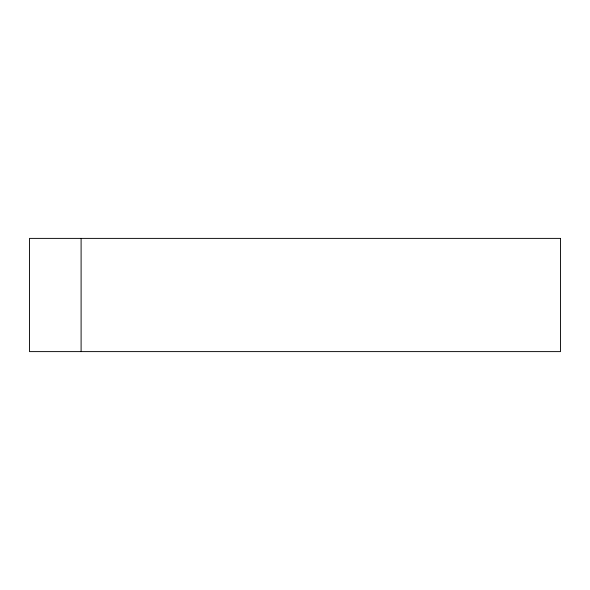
<?xml version="1.0" encoding="UTF-8"?>
<svg xmlns="http://www.w3.org/2000/svg" width="590" height="590" viewBox="0 0 590 590"><rect width="100%" height="100%" fill="white"/><g stroke="black" fill="none" stroke-linecap="round" stroke-linejoin="round"><path stroke-width="0.89" d="M81.103 238.39L81.103 351.611M560.5 238.39L29.5 238.39L29.5 351.611L560.5 351.611L560.5 238.39"/></g></svg>
